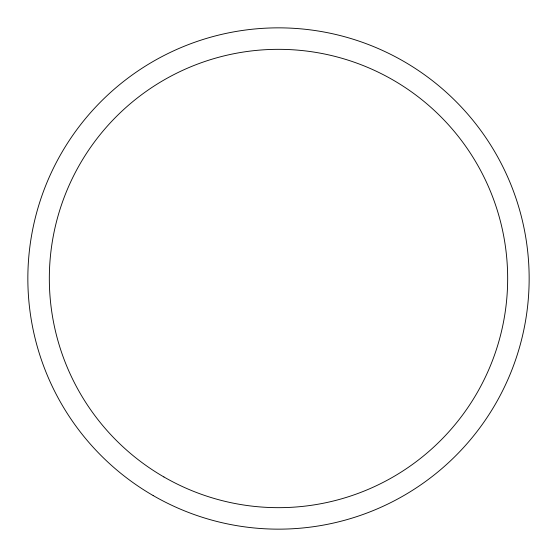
<?xml version="1.0" encoding="UTF-8"?>
<svg xmlns="http://www.w3.org/2000/svg" width="557" height="557" viewBox="0 0 557 557"><rect width="100%" height="100%" fill="white"/><g stroke="black" fill="none" stroke-linecap="round" stroke-linejoin="round"><path stroke-width="0.84" d="M153.175 495.57A250.65 250.65 0 0 0 529.15 278.5A250.65 250.65 0 0 0 153.175 61.43A250.65 250.65 0 0 0 153.175 495.57M163.918 476.966A229.164 229.164 0 0 0 507.664 278.5A229.164 229.164 0 0 0 163.918 80.034A229.164 229.164 0 0 0 163.918 476.966"/></g></svg>
